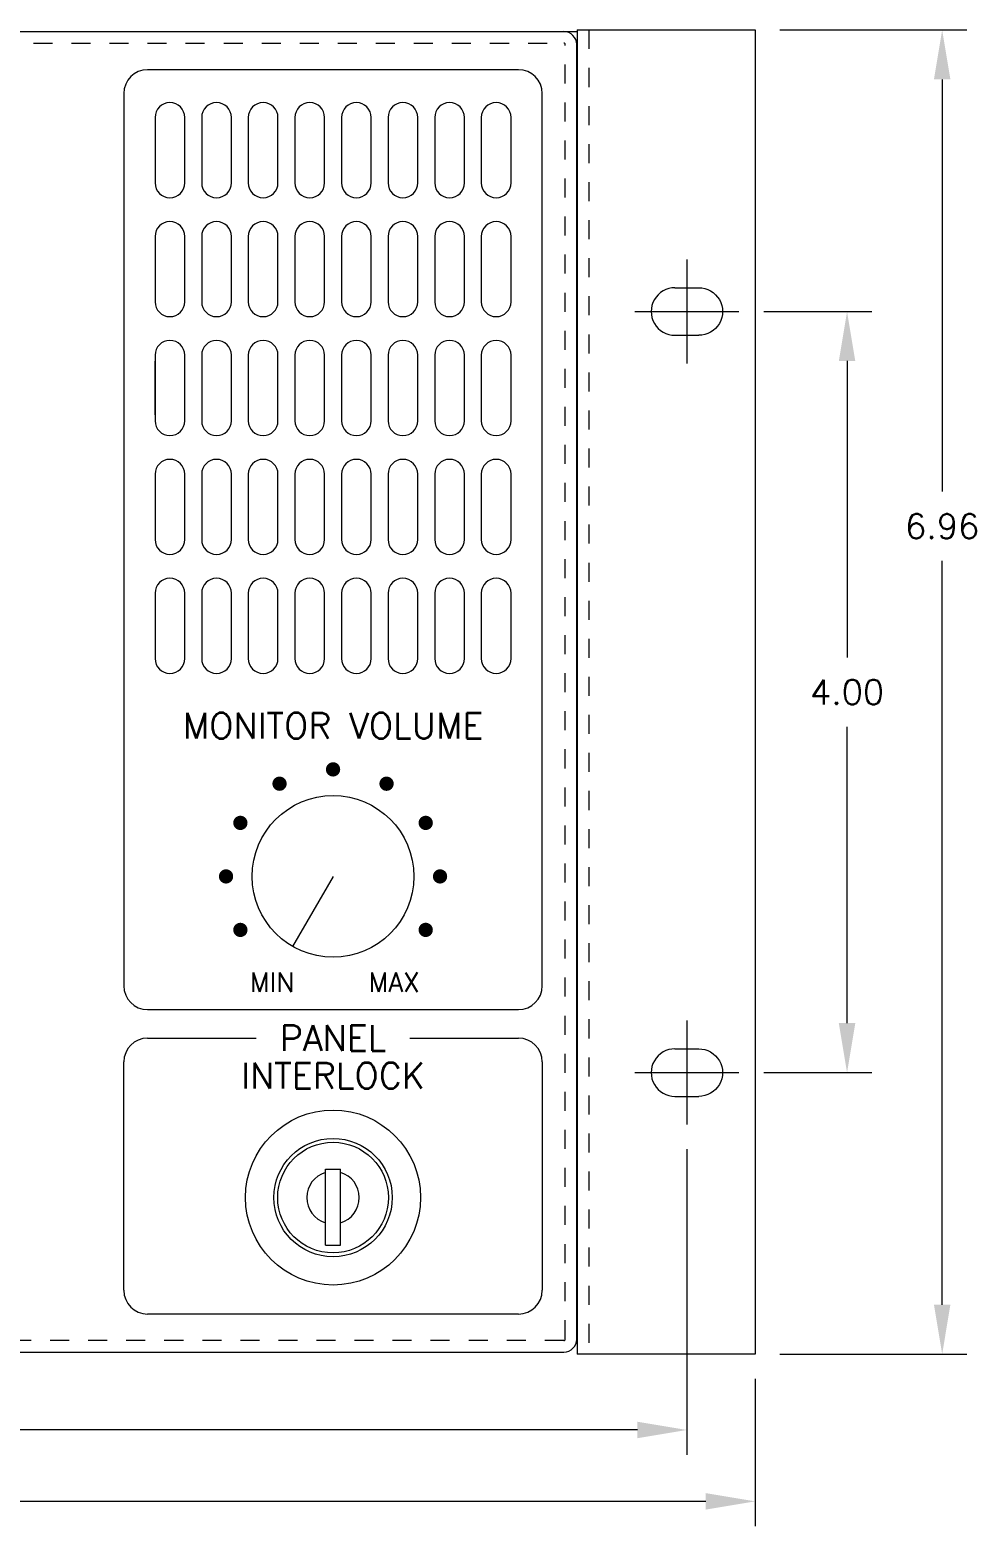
# Model space of a CAD drawing. Header units: inches. Extents: x 4.4 to 24.6, y 1.9 to 17.4.
# Drawn here: x 19.58 to 24.55, y 9.49 to 17.36 of the extents above; entities that cross this region are included whole.
import ezdxf
from ezdxf.enums import TextEntityAlignment as Align

# ---------------------------------------------------------------- set-up
doc = ezdxf.new("R2010")
doc.units = ezdxf.units.IN
doc.header["$LTSCALE"] = 0.4
doc.header["$MEASUREMENT"] = 0
doc.linetypes.add('HIDDEN', pattern=[0.375, 0.25, -0.125])
for name, color, linetype, lineweight in [('ML800-DIMENSION', 7, 'Continuous', 9), ('ML800-HIDDEN', 7, 'HIDDEN', 5), ('ML800-OBJECT', 7, 'Continuous', 15), ('ML800-TEXT', 7, 'Continuous', 9)]:
    doc.layers.add(name, color=color, linetype=linetype, lineweight=lineweight)
doc.layers.add('OBJECT', color=7, linetype='Continuous')
doc.styles.add('ARTWORK', font='romans.shx', dxfattribs={"height": 0.135})
doc.styles.add('Romans', font='romans')
doc.dimstyles.new('C-Size 2plc', dxfattribs={"dimscale": 0, "dimtxt": 0.13, "dimasz": 0.26, "dimexe": 0.13, "dimexo": 0.13, "dimgap": 0.117, "dimtad": 0, "dimtih": 1, "dimtoh": 1, "dimzin": 4, "dimdsep": 46, "dimtxsty": 'Romans', "dimcen": 0.09, "dimclrd": 256, "dimclre": 256, "dimclrt": 256, "dimazin": 0, "dimtfac": 1, "dimtofl": 0, "dimtmove": 0, "dimatfit": 3, "dimfxl": 1, "dimtolj": 1, "dimtzin": 0, "dimlwd": -1, "dimlwe": -1, "dimarcsym": 0})

# ---------------------------------------------------------------- blocks, each defined once
blk = doc.blocks.new('*D4')
at = {"layer": 'Defpoints', "color": 0}
for p in [(4.7509, 11.606), (23.0329, 11.606), (23.0329, 10)]:
    blk.add_point(p, dxfattribs=at)
at = {"layer": 'ML800-DIMENSION'}
for p, q in [((4.7509, 11.476), (4.7509, 9.87)), ((23.0329, 11.476), (23.0329, 9.87)), ((5.0109, 10), (13.5242, 10)), ((22.7729, 10), (14.2596, 10))]:
    blk.add_line(p, q, dxfattribs=at)
for points in [[(5.0109, 10.0433), (5.0109, 9.9567), (4.7509, 10)], [(22.7729, 10.0433), (22.7729, 9.9567), (23.0329, 10)]]:
    blk.add_solid(points, dxfattribs=at)
at = {"layer": 'ML800-DIMENSION', "insert": (13.8919, 10), "char_height": 0.13, "attachment_point": 5, "style": 'Romans'}
blk.add_mtext('\\A1;18.28', dxfattribs=at)
blk = doc.blocks.new('*D5')
at = {"layer": 'Defpoints', "color": 0}
for p in [(4.3919, 10.3985), (23.3919, 10.3985), (23.3919, 9.625)]:
    blk.add_point(p, dxfattribs=at)
at = {"layer": 'ML800-DIMENSION'}
for p, q in [((4.3919, 10.2685), (4.3919, 9.495)), ((23.3919, 10.2685), (23.3919, 9.495)), ((4.6519, 9.625), (13.5242, 9.625)), ((23.1319, 9.625), (14.2596, 9.625))]:
    blk.add_line(p, q, dxfattribs=at)
for points in [[(4.6519, 9.6683), (4.6519, 9.5817), (4.3919, 9.625)], [(23.1319, 9.6683), (23.1319, 9.5817), (23.3919, 9.625)]]:
    blk.add_solid(points, dxfattribs=at)
at = {"layer": 'ML800-DIMENSION', "insert": (13.8919, 9.625), "char_height": 0.13, "attachment_point": 5, "style": 'Romans'}
blk.add_mtext('\\A1;19.00', dxfattribs=at)
blk = doc.blocks.new('*D6')
at = {"layer": 'Defpoints', "color": 0}
for p in [(23.3067, 15.8785), (23.875, 15.8785), (23.3067, 11.8785)]:
    blk.add_point(p, dxfattribs=at)
at = {"layer": 'ML800-DIMENSION'}
for p, q in [((23.4367, 15.8785), (24.005, 15.8785)), ((23.875, 15.6185), (23.875, 14.0605)), ((23.875, 12.1385), (23.875, 13.6965)), ((23.4367, 11.8785), (24.005, 11.8785))]:
    blk.add_line(p, q, dxfattribs=at)
for points in [[(23.8317, 15.6185), (23.9183, 15.6185), (23.875, 15.8785)], [(23.8317, 12.1385), (23.9183, 12.1385), (23.875, 11.8785)]]:
    blk.add_solid(points, dxfattribs=at)
at = {"layer": 'ML800-DIMENSION', "insert": (23.875, 13.8785), "char_height": 0.13, "attachment_point": 5, "style": 'Romans'}
blk.add_mtext('\\A1;4.00', dxfattribs=at)
blk = doc.blocks.new('*D7')
at = {"layer": 'Defpoints', "color": 0}
for p in [(23.3919, 17.3585), (24.375, 17.3585), (23.3919, 10.3985)]:
    blk.add_point(p, dxfattribs=at)
at = {"layer": 'ML800-DIMENSION'}
for p, q in [((23.5219, 17.3585), (24.505, 17.3585)), ((24.375, 17.0985), (24.375, 14.932)), ((24.375, 10.6585), (24.375, 14.568)), ((23.5219, 10.3985), (24.505, 10.3985))]:
    blk.add_line(p, q, dxfattribs=at)
for points in [[(24.3317, 17.0985), (24.4183, 17.0985), (24.375, 17.3585)], [(24.3317, 10.6585), (24.4183, 10.6585), (24.375, 10.3985)]]:
    blk.add_solid(points, dxfattribs=at)
at = {"layer": 'ML800-DIMENSION', "insert": (24.375, 14.75), "char_height": 0.13, "attachment_point": 5, "style": 'Romans'}
blk.add_mtext('\\A1;6.96', dxfattribs=at)

msp = doc.modelspace()

# ---------------------------------------------------------------- linework, layer by layer
at = {"layer": 'ML800-DIMENSION'}
for p, q in [((23.0329, 16.1524), (23.0329, 15.606)), ((22.759, 15.8785), (23.3067, 15.8785)), ((23.0329, 12.1524), (23.0329, 11.606)), ((22.759, 11.8785), (23.3067, 11.8785))]:
    msp.add_line(p, q, dxfattribs=at)
at = {"layer": 'ML800-HIDDEN'}
for p, q in [((22.5169, 17.3585), (22.5169, 10.3985)), ((5.3979, 17.2895), (22.3859, 17.2895)), ((22.3939, 10.4775), (22.3939, 17.2815)), ((22.3859, 10.4695), (5.3979, 10.4695))]:
    msp.add_line(p, q, dxfattribs=at)
for centre, start, end in [((22.3859, 17.2815), 0, 90), ((22.3859, 10.4775), 270, 0)]:
    msp.add_arc(centre, 0.008, start, end, dxfattribs=at)
at = {"layer": 'ML800-OBJECT'}
for p, q in [((5.3269, 17.3495), (22.4569, 17.3495)), ((22.4569, 17.3585), (23.3919, 17.3585)), ((22.4569, 17.3585), (22.4569, 10.3985)), ((23.3919, 17.3585), (23.3919, 10.3985)), ((22.4539, 10.4775), (22.4539, 17.2815)), ((22.9704, 16.0035), (23.0954, 16.0035)), ((22.9704, 15.7535), (23.0954, 15.7535)), ((20.2374, 15.336), (20.2374, 15.617)), ((21.1729, 12.9096), (20.9604, 12.5415)), ((22.9704, 12.0035), (23.0954, 12.0035)), ((22.9704, 11.7535), (23.0954, 11.7535)), ((21.1329, 10.9715), (21.1329, 11.3715)), ((21.1329, 11.3715), (21.2129, 11.3715)), ((21.2129, 10.9715), (21.2129, 11.3715)), ((21.1329, 10.9715), (21.2129, 10.9715)), ((5.3979, 10.4095), (22.3859, 10.4095)), ((23.3919, 10.3985), (22.4569, 10.3985))]:
    msp.add_line(p, q, dxfattribs=at)
for points in [[(20.3934, 16.8985, 1), (20.2374, 16.8985), (20.2374, 16.5545, 1), (20.3934, 16.5545)], [(20.6384, 16.8985, 1), (20.4824, 16.8985), (20.4824, 16.5545, 1), (20.6384, 16.5545)], [(20.8834, 16.8985, 1), (20.7274, 16.8985), (20.7274, 16.5545, 1), (20.8834, 16.5545)], [(21.1284, 16.8985, 1), (20.9724, 16.8985), (20.9724, 16.5545, 1), (21.1284, 16.5545)], [(21.3734, 16.8985, 1), (21.2174, 16.8985), (21.2174, 16.5545, 1), (21.3734, 16.5545)], [(21.6184, 16.8985, 1), (21.4624, 16.8985), (21.4624, 16.5545, 1), (21.6184, 16.5545)], [(21.8634, 16.8985, 1), (21.7074, 16.8985), (21.7074, 16.5545, 1), (21.8634, 16.5545)], [(22.1084, 16.8985, 1), (21.9524, 16.8985), (21.9524, 16.5545, 1), (22.1084, 16.5545)], [(20.3934, 16.2735, 1), (20.2374, 16.2735), (20.2374, 15.9295, 1), (20.3934, 15.9295)], [(20.6384, 16.2735, 1), (20.4824, 16.2735), (20.4824, 15.9295, 1), (20.6384, 15.9295)], [(20.8834, 16.2735, 1), (20.7274, 16.2735), (20.7274, 15.9295, 1), (20.8834, 15.9295)], [(21.1284, 16.2735, 1), (20.9724, 16.2735), (20.9724, 15.9295, 1), (21.1284, 15.9295)], [(21.3734, 16.2735, 1), (21.2174, 16.2735), (21.2174, 15.9295, 1), (21.3734, 15.9295)], [(21.6184, 16.2735, 1), (21.4624, 16.2735), (21.4624, 15.9295, 1), (21.6184, 15.9295)], [(21.8634, 16.2735, 1), (21.7074, 16.2735), (21.7074, 15.9295, 1), (21.8634, 15.9295)], [(22.1084, 16.2735, 1), (21.9524, 16.2735), (21.9524, 15.9295, 1), (22.1084, 15.9295)], [(20.3934, 15.6485, 1), (20.2374, 15.6485), (20.2374, 15.3045, 1), (20.3934, 15.3045)], [(20.6384, 15.6485, 1), (20.4824, 15.6485), (20.4824, 15.3045, 1), (20.6384, 15.3045)], [(20.8834, 15.6485, 1), (20.7274, 15.6485), (20.7274, 15.3045, 1), (20.8834, 15.3045)], [(21.1284, 15.6485, 1), (20.9724, 15.6485), (20.9724, 15.3045, 1), (21.1284, 15.3045)], [(21.3734, 15.6485, 1), (21.2174, 15.6485), (21.2174, 15.3045, 1), (21.3734, 15.3045)], [(21.6184, 15.6485, 1), (21.4624, 15.6485), (21.4624, 15.3045, 1), (21.6184, 15.3045)], [(21.8634, 15.6485, 1), (21.7074, 15.6485), (21.7074, 15.3045, 1), (21.8634, 15.3045)], [(22.1084, 15.6485, 1), (21.9524, 15.6485), (21.9524, 15.3045, 1), (22.1084, 15.3045)], [(20.3934, 15.0235, 1), (20.2374, 15.0235), (20.2374, 14.6795, 1), (20.3934, 14.6795)], [(20.6384, 15.0235, 1), (20.4824, 15.0235), (20.4824, 14.6795, 1), (20.6384, 14.6795)], [(20.8834, 15.0235, 1), (20.7274, 15.0235), (20.7274, 14.6795, 1), (20.8834, 14.6795)], [(21.1284, 15.0235, 1), (20.9724, 15.0235), (20.9724, 14.6795, 1), (21.1284, 14.6795)], [(21.3734, 15.0235, 1), (21.2174, 15.0235), (21.2174, 14.6795, 1), (21.3734, 14.6795)], [(21.6184, 15.0235, 1), (21.4624, 15.0235), (21.4624, 14.6795, 1), (21.6184, 14.6795)], [(21.8634, 15.0235, 1), (21.7074, 15.0235), (21.7074, 14.6795, 1), (21.8634, 14.6795)], [(22.1084, 15.0235, 1), (21.9524, 15.0235), (21.9524, 14.6795, 1), (22.1084, 14.6795)], [(20.3934, 14.3985, 1), (20.2374, 14.3985), (20.2374, 14.0545, 1), (20.3934, 14.0545)], [(20.6384, 14.3985, 1), (20.4824, 14.3985), (20.4824, 14.0545, 1), (20.6384, 14.0545)], [(20.8834, 14.3985, 1), (20.7274, 14.3985), (20.7274, 14.0545, 1), (20.8834, 14.0545)], [(21.1284, 14.3985, 1), (20.9724, 14.3985), (20.9724, 14.0545, 1), (21.1284, 14.0545)], [(21.3734, 14.3985, 1), (21.2174, 14.3985), (21.2174, 14.0545, 1), (21.3734, 14.0545)], [(21.6184, 14.3985, 1), (21.4624, 14.3985), (21.4624, 14.0545, 1), (21.6184, 14.0545)], [(21.8634, 14.3985, 1), (21.7074, 14.3985), (21.7074, 14.0545, 1), (21.8634, 14.0545)], [(22.1084, 14.3985, 1), (21.9524, 14.3985), (21.9524, 14.0545, 1), (22.1084, 14.0545)]]:
    msp.add_lwpolyline(points, format="xyb", close=True, dxfattribs=at)
for centre, radius in [((21.1729, 12.9096), 0.425), ((21.1729, 11.2215), 0.46), ((21.1729, 11.2215), 0.311), ((21.1729, 11.2215), 0.291)]:
    msp.add_circle(centre, radius, dxfattribs=at)
for centre, radius, start, end in [((22.3859, 17.2815), 0.068, 0, 90), ((22.9704, 15.8785), 0.125, 89.99999, 270), ((22.9704, 11.8785), 0.125, 89.99999, 270), ((21.1729, 11.2215), 0.138, 106.84928, 253.15072), ((21.1729, 11.2215), 0.138, 286.84928, 73.15072), ((22.3859, 10.4775), 0.068, 270, 0)]:
    msp.add_arc(centre, radius, start, end, dxfattribs=at)
at = {"layer": 'ML800-OBJECT', "extrusion": (0, 0, -1)}
for centre in [(-23.0954, 15.8785), (-23.0954, 11.8785)]:
    msp.add_arc(centre, 0.125, 89.99999, 270, dxfattribs=at)
at = {"layer": 'ML800-TEXT'}
for p, q in [((22.1479, 17.1495), (20.1979, 17.1495)), ((20.0729, 17.0245), (20.0729, 12.3346)), ((22.2729, 12.3346), (22.2729, 17.0245)), ((20.1979, 12.2096), (22.1479, 12.2096)), ((20.1979, 12.0595), (20.7681, 12.0595)), ((21.5757, 12.0595), (22.1479, 12.0595)), ((20.0729, 10.7345), (20.0729, 11.9345)), ((22.2729, 11.9345), (22.2729, 10.7345)), ((22.1479, 10.6095), (20.1979, 10.6095))]:
    msp.add_line(p, q, dxfattribs=at)
at = {"layer": 'ML800-TEXT', "const_width": 0.0375}
for points in [[(21.1823, 13.4883, 1), (21.1635, 13.4558, 1)], [(20.8916, 13.4155, 1), (20.8916, 13.378, 1)], [(21.4704, 13.4061, 1), (21.4379, 13.3873, 1)], [(20.6764, 13.2071, 1), (20.6951, 13.1746, 1)], [(21.6788, 13.1908, 1), (21.6413, 13.1908, 1)], [(20.5941, 12.9189, 1), (20.6266, 12.9002, 1)], [(21.7516, 12.9002, 1), (21.7191, 12.9189, 1)], [(20.667, 12.6283, 1), (20.7045, 12.6283, 1)], [(21.6694, 12.6121, 1), (21.6506, 12.6446, 1)]]:
    msp.add_lwpolyline(points, format="xyb", close=True, dxfattribs=at)
at = {"layer": 'ML800-TEXT'}
for centre, start, end in [((20.1979, 17.0245), 90, 180), ((22.1479, 17.0245), 0, 90), ((20.1979, 12.3346), 180, 270), ((22.1479, 12.3346), 270, 0), ((20.1979, 11.9345), 90, 180), ((22.1479, 11.9345), 0, 90), ((20.1979, 10.7345), 180, 270), ((22.1479, 10.7345), 270, 0)]:
    msp.add_arc(centre, 0.125, start, end, dxfattribs=at)
at = {"layer": 'OBJECT', "linetype": 'Continuous'}
msp.add_line((22.4569, 17.2895), (22.4534, 17.2895), dxfattribs=at)

# ---------------------------------------------------------------- texts
at = {"layer": 'ML800-TEXT', "style": 'ARTWORK'}
for s, height, p in [('MONITOR VOLUME', 0.135, (21.1729, 13.7018)), ('MIN', 0.10125, (20.8521, 12.3539)), ('MAX', 0.10125, (21.4936, 12.3539)), ('PANEL', 0.135, (21.1729, 12.0595)), ('INTERLOCK', 0.135, (21.1729, 11.8629))]:
    msp.add_text(s, height=height, dxfattribs=at).set_placement(p, align=Align.MIDDLE)

# ---------------------------------------------------------------- dimensions: what is measured, and where the dimension line sits
at = {"layer": 'ML800-DIMENSION'}
dim = msp.add_linear_dim(base=(24.375, 17.3585), p1=(23.3919, 10.3985), p2=(23.3919, 17.3585), angle=90, dimstyle='C-Size 2plc', override={"dimscale": 1}, dxfattribs=at)
dim.commit()
dim.dimension.update_dxf_attribs({"geometry": '*D7', "text_midpoint": (24.375, 14.75), "dimtype": 160})
dim = msp.add_linear_dim(base=(23.875, 15.8785), p1=(23.3067, 11.8785), p2=(23.3067, 15.8785), angle=90, dimstyle='C-Size 2plc', override={"dimscale": 1}, dxfattribs=at)
dim.commit()
dim.dimension.update_dxf_attribs({"geometry": '*D6', "text_midpoint": (23.875, 13.8785)})
for base, p1, p2, picture, middle in [((23.0329, 10), (4.7509, 11.606), (23.0329, 11.606), '*D4', (13.8919, 10)), ((23.3919, 9.625), (4.3919, 10.3985), (23.3919, 10.3985), '*D5', (13.8919, 9.625))]:
    dim = msp.add_linear_dim(base=base, p1=p1, p2=p2, dimstyle='C-Size 2plc', override={"dimscale": 1}, dxfattribs=at)
    dim.commit()
    dim.dimension.update_dxf_attribs({"geometry": picture, "text_midpoint": middle})

doc.saveas('drawing.dxf')
